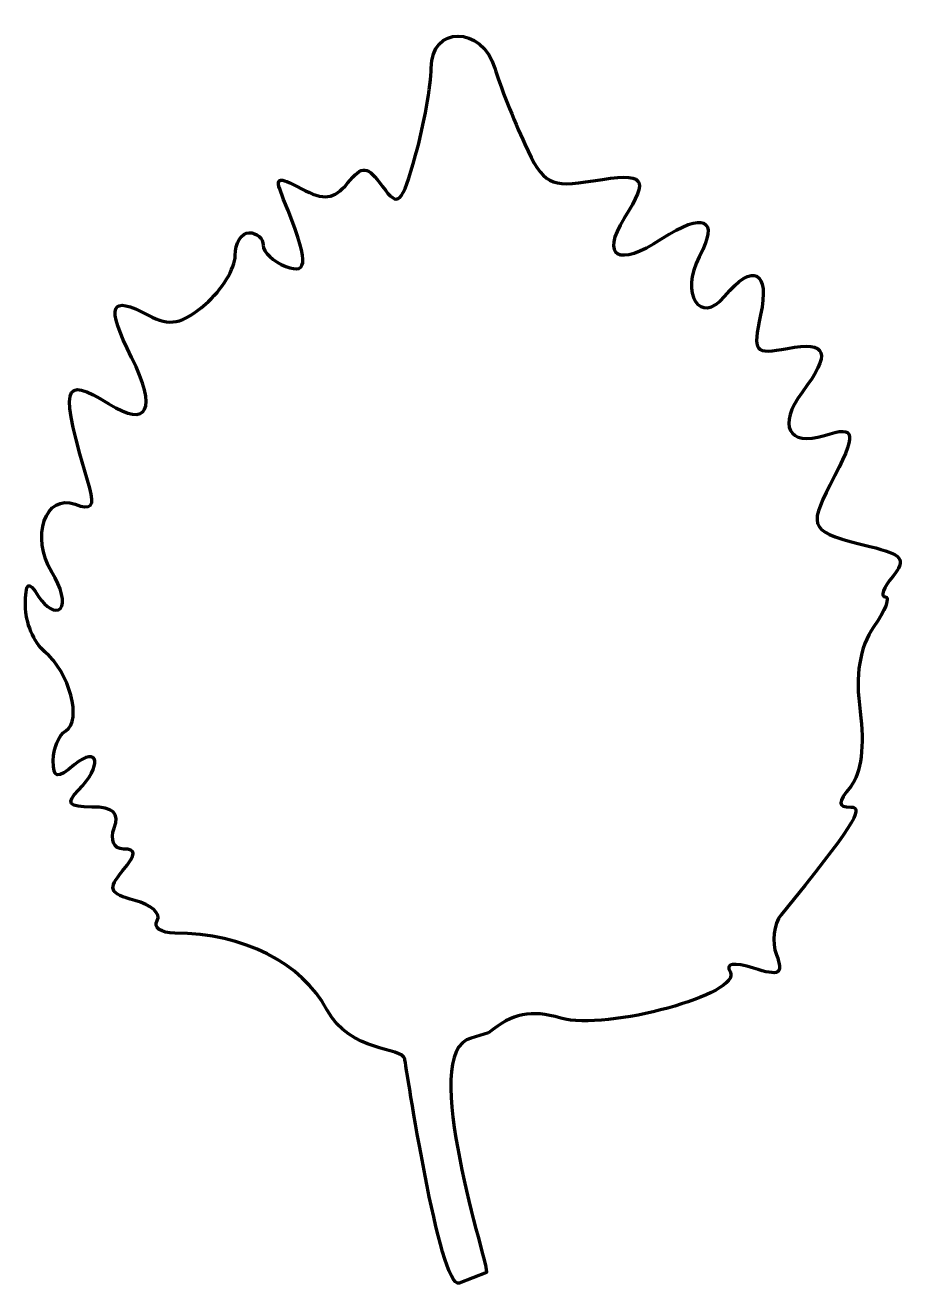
# Model space of a CAD drawing. Header units: centimetres. Extents: x -3.13 to 3.18, y -4.51 to 4.53.
import ezdxf

# ---------------------------------------------------------------- set-up
doc = ezdxf.new("R2010")
doc.units = ezdxf.units.CM
doc.header["$MEASUREMENT"] = 0
doc.layers.add('Layer 1', color=7, linetype='Continuous')

msp = doc.modelspace()

# ---------------------------------------------------------------- linework, layer by layer
at = {"layer": 'Layer 1', "color": 56, "lineweight": 100}
msp.add_open_spline([(0.18321, -2.66874), (0.35921, -2.52623), (0.48331, -2.50089), (0.70039, -2.56315), (0.70039, -2.56315), (1.02886, -2.65735), (2.00862, -2.38809), (1.91116, -2.23039), (1.91116, -2.23039), (1.8749, -2.17173), (1.94099, -2.16221), (2.07943, -2.20615), (2.07943, -2.20615), (2.26577, -2.26529), (2.29569, -2.24798), (2.24326, -2.11136), (2.24326, -2.11136), (2.20798, -2.01943), (2.22302, -1.8903), (2.27667, -1.82441), (2.27667, -1.82441), (2.78257, -1.20317), (2.87911, -1.05369), (2.77445, -1.05369), (2.77445, -1.05369), (2.67969, -1.05369), (2.6798, -1.02157), (2.77492, -0.90694), (2.77492, -0.90694), (2.84872, -0.81801), (2.87527, -0.60693), (2.8423, -0.37123), (2.8423, -0.37123), (2.80592, -0.11114), (2.83787, 0.08909), (2.93873, 0.23309), (2.93873, 0.23309), (3.0217, 0.35153), (3.05897, 0.44844), (3.02156, 0.44844), (3.02156, 0.44844), (2.98415, 0.44844), (3.00811, 0.51418), (3.07479, 0.59453), (3.07479, 0.59453), (3.17511, 0.71542), (3.147, 0.75236), (2.9118, 0.80866), (2.9118, 0.80866), (2.48278, 0.91137), (2.4661, 0.93732), (2.62794, 1.25029), (2.62794, 1.25029), (2.82287, 1.62724), (2.81705, 1.67611), (2.58593, 1.60275), (2.58593, 1.60275), (2.32944, 1.52134), (2.24971, 1.67616), (2.42731, 1.91078), (2.42731, 1.91078), (2.63901, 2.19046), (2.60894, 2.28035), (2.32202, 2.22551), (2.32202, 2.22551), (2.08585, 2.18036), (2.07131, 2.1984), (2.12969, 2.46419), (2.12969, 2.46419), (2.19877, 2.77871), (2.07607, 2.84197), (1.87257, 2.59676), (1.87257, 2.59676), (1.69828, 2.38675), (1.55073, 2.61738), (1.69132, 2.88007), (1.69132, 2.88007), (1.83705, 3.15237), (1.72307, 3.20601), (1.4203, 3.00763), (1.4203, 3.00763), (1.11289, 2.80621), (0.98168, 2.87912), (1.15426, 3.15548), (1.15426, 3.15548), (1.33687, 3.44789), (1.30703, 3.48401), (0.93297, 3.42331), (0.93297, 3.42331), (0.62295, 3.373), (0.57629, 3.398), (0.4434, 3.6856), (0.4434, 3.6856), (0.36261, 3.86044), (0.26593, 4.10489), (0.22855, 4.22882), (0.22855, 4.22882), (0.13621, 4.53497), (-0.22628, 4.53497), (-0.22704, 4.22882), (-0.22704, 4.22882), (-0.22735, 4.10489), (-0.2772, 3.82483), (-0.33783, 3.60645), (-0.33783, 3.60645), (-0.43582, 3.25349), (-0.4621, 3.2286), (-0.57444, 3.38224), (-0.57444, 3.38224), (-0.68556, 3.53421), (-0.71577, 3.53706), (-0.82466, 3.40586), (-0.82466, 3.40586), (-0.92083, 3.28998), (-0.99429, 3.28115), (-1.15345, 3.36633), (-1.15345, 3.36633), (-1.33266, 3.46224), (-1.34878, 3.45254), (-1.28179, 3.28912), (-1.28179, 3.28912), (-1.10289, 2.85271), (-1.09938, 2.74712), (-1.2659, 2.81102), (-1.2659, 2.81102), (-1.35516, 2.84527), (-1.42818, 2.91354), (-1.42818, 2.96272), (-1.42818, 2.96272), (-1.42818, 3.01191), (-1.47324, 3.05215), (-1.52832, 3.05215), (-1.52832, 3.05215), (-1.5834, 3.05215), (-1.62846, 2.97857), (-1.62846, 2.88865), (-1.62846, 2.88865), (-1.62846, 2.79872), (-1.72398, 2.6423), (-1.84073, 2.54104), (-1.84073, 2.54104), (-2.00579, 2.39788), (-2.09679, 2.38037), (-2.24987, 2.4623), (-2.24987, 2.4623), (-2.52577, 2.60996), (-2.55579, 2.53431), (-2.36951, 2.16088), (-2.36951, 2.16088), (-2.1844, 1.78982), (-2.25157, 1.65348), (-2.53293, 1.82919), (-2.53293, 1.82919), (-2.87021, 2.03983), (-2.88761, 1.9624), (-2.66864, 1.22518), (-2.66864, 1.22518), (-2.6309, 1.09811), (-2.65923, 1.06686), (-2.77269, 1.11039), (-2.77269, 1.11039), (-2.98525, 1.19196), (-3.09437, 0.87424), (-2.93916, 0.62571), (-2.93916, 0.62571), (-2.87157, 0.51748), (-2.84438, 0.40084), (-2.87873, 0.36648), (-2.87873, 0.36648), (-2.91308, 0.33213), (-2.98311, 0.37032), (-3.03435, 0.45134), (-3.03435, 0.45134), (-3.10886, 0.56916), (-3.12782, 0.55599), (-3.12905, 0.3856), (-3.12905, 0.3856), (-3.12989, 0.26842), (-3.06786, 0.12048), (-2.99119, 0.05686), (-2.99119, 0.05686), (-2.81352, -0.09059), (-2.72105, -0.43548), (-2.83956, -0.50871), (-2.83956, -0.50871), (-2.88947, -0.53956), (-2.9303, -0.63525), (-2.9303, -0.72136), (-2.9303, -0.72136), (-2.9303, -0.84917), (-2.90272, -0.85503), (-2.78009, -0.75326), (-2.78009, -0.75326), (-2.60203, -0.60548), (-2.57631, -0.75978), (-2.75005, -0.93352), (-2.75005, -0.93352), (-2.84352, -1.02699), (-2.82196, -1.05369), (-2.65305, -1.05369), (-2.65305, -1.05369), (-2.50115, -1.05369), (-2.45321, -1.09884), (-2.49352, -1.2039), (-2.49352, -1.2039), (-2.5255, -1.28723), (-2.49634, -1.35411), (-2.42804, -1.35411), (-2.42804, -1.35411), (-2.33312, -1.35411), (-2.33444, -1.38967), (-2.4338, -1.50939), (-2.4338, -1.50939), (-2.54262, -1.64051), (-2.52912, -1.67344), (-2.34705, -1.72106), (-2.34705, -1.72106), (-2.22845, -1.75207), (-2.15611, -1.81739), (-2.18628, -1.86621), (-2.18628, -1.86621), (-2.21645, -1.91503), (-2.15961, -1.95522), (-2.05998, -1.95553), (-2.05998, -1.95553), (-1.56639, -1.95706), (-1.15374, -2.16558), (-0.97031, -2.50617), (-0.97031, -2.50617), (-0.8077, -2.80813), (-0.43287, -2.76939), (-0.41508, -2.85625), (-0.41508, -2.85625), (-0.40809, -2.89038), (-0.16531, -4.51177), (-0.02543, -4.4576), (-0.02543, -4.4576), (-0.02543, -4.4576), (0.16847, -4.38252), (0.16847, -4.38252), (0.16847, -4.38252), (0.19955, -4.37048), (-0.33562, -2.79325), (0.06034, -2.70654), (0.06034, -2.70654), (0.06034, -2.70654), (0.18321, -2.66874), (0.18321, -2.66874)], degree=3, knots=[0, 0, 0, 0, 0.015873, 0.015873, 0.015873, 0.015873, 0.031746, 0.031746, 0.031746, 0.031746, 0.047619, 0.047619, 0.047619, 0.047619, 0.0634921, 0.0634921, 0.0634921, 0.0634921, 0.0793651, 0.0793651, 0.0793651, 0.0793651, 0.0952381, 0.0952381, 0.0952381, 0.0952381, 0.1111111, 0.1111111, 0.1111111, 0.1111111, 0.1269841, 0.1269841, 0.1269841, 0.1269841, 0.1428571, 0.1428571, 0.1428571, 0.1428571, 0.1587302, 0.1587302, 0.1587302, 0.1587302, 0.1746032, 0.1746032, 0.1746032, 0.1746032, 0.1904762, 0.1904762, 0.1904762, 0.1904762, 0.2063492, 0.2063492, 0.2063492, 0.2063492, 0.2222222, 0.2222222, 0.2222222, 0.2222222, 0.2380952, 0.2380952, 0.2380952, 0.2380952, 0.2539683, 0.2539683, 0.2539683, 0.2539683, 0.2698413, 0.2698413, 0.2698413, 0.2698413, 0.2857143, 0.2857143, 0.2857143, 0.2857143, 0.3015873, 0.3015873, 0.3015873, 0.3015873, 0.3174603, 0.3174603, 0.3174603, 0.3174603, 0.3333333, 0.3333333, 0.3333333, 0.3333333, 0.3492063, 0.3492063, 0.3492063, 0.3492063, 0.3650794, 0.3650794, 0.3650794, 0.3650794, 0.3809524, 0.3809524, 0.3809524, 0.3809524, 0.3968254, 0.3968254, 0.3968254, 0.3968254, 0.4126984, 0.4126984, 0.4126984, 0.4126984, 0.4285714, 0.4285714, 0.4285714, 0.4285714, 0.4444444, 0.4444444, 0.4444444, 0.4444444, 0.4603175, 0.4603175, 0.4603175, 0.4603175, 0.4761905, 0.4761905, 0.4761905, 0.4761905, 0.4920635, 0.4920635, 0.4920635, 0.4920635, 0.5079365, 0.5079365, 0.5079365, 0.5079365, 0.5238095, 0.5238095, 0.5238095, 0.5238095, 0.5396825, 0.5396825, 0.5396825, 0.5396825, 0.5555556, 0.5555556, 0.5555556, 0.5555556, 0.5714286, 0.5714286, 0.5714286, 0.5714286, 0.5873016, 0.5873016, 0.5873016, 0.5873016, 0.6031746, 0.6031746, 0.6031746, 0.6031746, 0.6190476, 0.6190476, 0.6190476, 0.6190476, 0.6349206, 0.6349206, 0.6349206, 0.6349206, 0.6507937, 0.6507937, 0.6507937, 0.6507937, 0.6666667, 0.6666667, 0.6666667, 0.6666667, 0.6825397, 0.6825397, 0.6825397, 0.6825397, 0.6984127, 0.6984127, 0.6984127, 0.6984127, 0.7142857, 0.7142857, 0.7142857, 0.7142857, 0.7301587, 0.7301587, 0.7301587, 0.7301587, 0.7460317, 0.7460317, 0.7460317, 0.7460317, 0.7619048, 0.7619048, 0.7619048, 0.7619048, 0.7777778, 0.7777778, 0.7777778, 0.7777778, 0.7936508, 0.7936508, 0.7936508, 0.7936508, 0.8095238, 0.8095238, 0.8095238, 0.8095238, 0.8253968, 0.8253968, 0.8253968, 0.8253968, 0.8412698, 0.8412698, 0.8412698, 0.8412698, 0.8571429, 0.8571429, 0.8571429, 0.8571429, 0.8730159, 0.8730159, 0.8730159, 0.8730159, 0.8888889, 0.8888889, 0.8888889, 0.8888889, 0.9047619, 0.9047619, 0.9047619, 0.9047619, 0.9206349, 0.9206349, 0.9206349, 0.9206349, 0.9365079, 0.9365079, 0.9365079, 0.9365079, 0.952381, 0.952381, 0.952381, 0.952381, 0.968254, 0.968254, 0.968254, 0.968254, 1, 1, 1, 1], dxfattribs=at)

doc.saveas('drawing.dxf')
